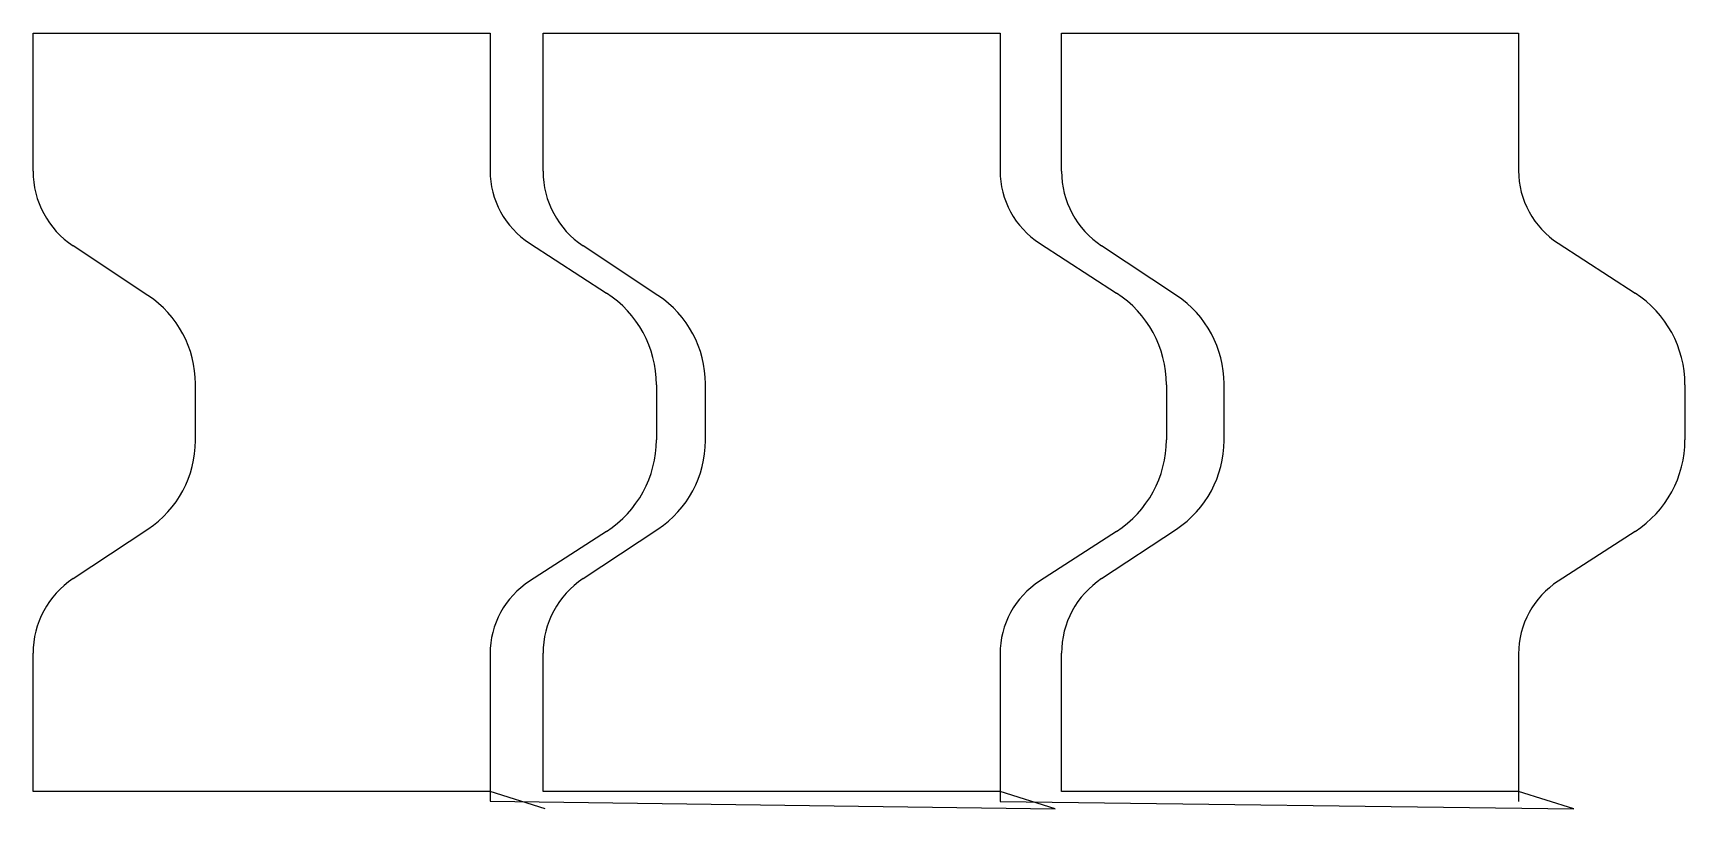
# Model space of a CAD drawing. Header units: metres. Extents: x 19 to 863, y 10 to 407.
import ezdxf

# ---------------------------------------------------------------- set-up
doc = ezdxf.new("R2010")
doc.units = ezdxf.units.M

msp = doc.modelspace()

# ---------------------------------------------------------------- linework, layer by layer
at = {"layer": 'TOOL_0'}
for p, q in [((19.25, 336.164), (19.25, 406.75)), ((19.25, 406.75), (252.75, 406.75)), ((252.75, 406.75), (252.75, 336.481)), ((279.814, 336.161), (279.814, 406.747)), ((279.814, 406.747), (513.314, 406.747)), ((513.314, 406.747), (513.314, 336.478)), ((544.756, 336.158), (544.756, 406.744)), ((544.756, 406.744), (778.256, 406.744)), ((778.256, 406.744), (778.256, 336.475)), ((77.967, 272.689), (39.729, 298.027)), ((272.961, 299.33), (312.286, 273.884)), ((338.531, 272.686), (300.293, 298.024)), ((533.525, 299.327), (572.85, 273.881)), ((603.473, 272.683), (565.235, 298.021)), ((798.467, 299.324), (837.792, 273.878)), ((102.25, 198.534), (102.25, 227.467)), ((337.75, 227.078), (337.75, 198.92)), ((362.814, 198.531), (362.814, 227.464)), ((598.314, 227.075), (598.314, 198.917)), ((627.756, 198.528), (627.756, 227.461)), ((863.256, 227.072), (863.256, 198.914)), ((39.729, 127.974), (77.967, 153.312)), ((312.286, 152.114), (272.961, 126.668)), ((300.293, 127.971), (338.531, 153.309)), ((572.85, 152.111), (533.525, 126.665)), ((565.235, 127.968), (603.473, 153.306)), ((837.792, 152.108), (798.467, 126.662)), ((19.25, 19.251), (19.25, 89.837)), ((252.75, 89.517), (252.75, 19.248)), ((279.814, 19.248), (279.814, 89.834)), ((513.314, 89.514), (513.314, 19.245)), ((544.756, 19.245), (544.756, 89.831)), ((778.256, 89.511), (778.256, 19.242)), ((252.75, 19.251), (19.25, 19.251)), ((280.964, 10.295), (252.75, 19.251)), ((252.75, 19.248), (252.752, 14.19)), ((513.314, 19.248), (279.814, 19.248)), ((541.528, 10.292), (513.314, 19.248)), ((513.314, 19.245), (513.316, 14.187)), ((778.256, 19.245), (544.756, 19.245)), ((806.47, 10.289), (778.256, 19.245)), ((778.256, 19.242), (778.258, 14.184)), ((252.752, 14.19), (541.528, 10.292)), ((513.316, 14.187), (806.47, 10.289))]:
    msp.add_line(p, q, dxfattribs=at)
for centre, radius, start, end in [((65, 336.164), 45.75, 180, 236.470059), ((297, 336.481), 44.25, 180, 237.094629), ((325.564, 336.161), 45.75, 180, 236.470059), ((557.564, 336.478), 44.25, 180, 237.094629), ((590.506, 336.158), 45.75, 180, 236.470059), ((822.506, 336.475), 44.25, 180, 237.094629), ((47.964, 227.448), 54.286, 0.020053, 56.448394), ((281.932, 227.041), 55.818, 0.03798, 57.05699), ((308.528, 227.445), 54.286, 0.020053, 56.448394), ((542.496, 227.038), 55.818, 0.03798, 57.05699), ((573.47, 227.442), 54.286, 0.020053, 56.448394), ((807.438, 227.035), 55.818, 0.03798, 57.05699), ((47.965, 198.554), 54.286, 303.550144, 359.978891), ((281.932, 198.957), 55.818, 302.94301, 359.96202), ((308.529, 198.551), 54.286, 303.550144, 359.978891), ((542.496, 198.954), 55.818, 302.94301, 359.96202), ((573.471, 198.548), 54.286, 303.550144, 359.978891), ((807.438, 198.951), 55.818, 302.94301, 359.96202), ((65, 89.837), 45.75, 123.529941, 180), ((297, 89.517), 44.25, 122.905371, 180), ((325.564, 89.834), 45.75, 123.529941, 180), ((557.564, 89.514), 44.25, 122.905371, 180), ((590.506, 89.831), 45.75, 123.529941, 180), ((822.506, 89.511), 44.25, 122.905371, 180)]:
    msp.add_arc(centre, radius, start, end, dxfattribs=at)

doc.saveas('drawing.dxf')
